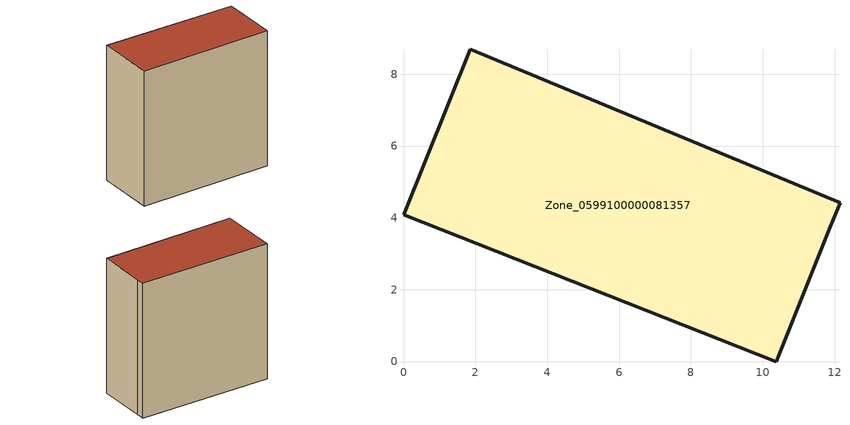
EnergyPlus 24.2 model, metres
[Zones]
Zone_0599100000081357
 floor ground (C_G): 0,4.09 1.86,8.69 12.15,4.42 11.88,3.75 10.38,0 z0
 wall outside (C_F): 11.88,3.75 12.15,4.42 1.86,8.69 0,4.09 10.38,0 11.88,3.75 z0:11.36
 roof outside (C_R): 1.86,8.69 0,4.09 10.38,0 11.88,3.75 12.15,4.42 z11.36
[BUILDING]
Pand.0599100000081357: North Axis=0; Terrain=City; Loads Convergence Tolerance Value=0.04; Temperature Convergence Tolerance Value=0.4; Solar Distribution=FullExterior; Maximum Number of Warmup Days=25; Minimum Number of Warmup Days=1
[Site:Location]
Rotterdam.The.Hague.AP_ZH_NLD Design_Conditions: Latitude=51.96; Longitude=4.45; Time Zone=1; Elevation=-4.5
[SITE:GROUNDTEMPERATURE:BUILDINGSURFACE]
18, 18, 18, 18, 18, 18, 18, 18, 18, 18, 18, 18
[MATERIAL] Thermal Absorptance=0.9; Solar Absorptance=0.7; Visible Absorptance=0.7
Name | Roughness | Thickness | Conductivity | Density | Specific Heat
G.TI.1946 | MediumSmooth | 0.15 | 1 | 540 | 1210
F.TI.1946 | Rough | 0.3 | 0.857143 | 1920 | 840
R.TI.1946 | MediumRough | 0.2 | 0.1 | 1500 | 1000
[CONSTRUCTION]
C_G: G.TI.1946
C_F: F.TI.1946
C_R: R.TI.1946
[ZONE]
Zone_0599100000081357: Type=1; Multiplier=1; Ceiling Height=Autocalculate; Volume=Autocalculate; Floor Area=autocalculate; Part of Total Floor Area=Yes
[ZONEINFILTRATION:DESIGNFLOWRATE]
Infil_Zone_0599100000081357: Zone or ZoneList or Space or SpaceList=Zone_0599100000081357; Schedule=AlwaysOn; Design Flow Rate Calculation Method=Flow/Area; Flow Rate per Floor Area=0.003; Constant Term Coefficient=1; Temperature Term Coefficient=0; Velocity Term Coefficient=0; Velocity Squared Term Coefficient=0
[HVACTEMPLATE:ZONE:IDEALLOADSAIRSYSTEM]
Zone_0599100000081357: Maximum Heating Supply Air Temperature=50; Minimum Cooling Supply Air Temperature=13; Maximum Heating Supply Air Humidity Ratio=0.0156; Minimum Cooling Supply Air Humidity Ratio=0.0077; Heating Limit=NoLimit; Cooling Limit=NoLimit; Dehumidification Control Type=ConstantSensibleHeatRatio; Cooling Sensible Heat Ratio=0.7; Dehumidification Setpoint=60; Humidification Control Type=None; Humidification Setpoint=30; Outdoor Air Method=None; Outdoor Air Flow Rate per Person=0.00944; Outdoor Air Flow Rate per Zone Floor Area=0; Outdoor Air Flow Rate per Zone=0; Demand Controlled Ventilation Type=None; Outdoor Air Economizer Type=NoEconomizer; Heat Recovery Type=None; Sensible Heat Recovery Effectiveness=0.7; Latent Heat Recovery Effectiveness=0.65
[ZONECONTROL:THERMOSTAT]
ThermostatControl_Zone_0599100000081357: Zone or ZoneList=Zone_0599100000081357; Control Type Schedule=DualSetpointControlType; Control 1=Thermostat_Zone_0599100000081357; Temperature Difference Between Cutout And Setpoint=0
[THERMOSTATSETPOINT:DUALSETPOINT]
Thermostat_Zone_0599100000081357: Heating Setpoint Temperature Schedule=HeatingSetpoint_Zone_0599100000081357; Cooling Setpoint Temperature Schedule=CoolingSetpoint_Zone_0599100000081357
[SCHEDULE:COMPACT]
HeatingSetpoint_Zone_0599100000081357: Through: 12/31, For: AllDays, Until: 24:00, 21
CoolingSetpoint_Zone_0599100000081357: Through: 12/31, For: AllDays, Until: 24:00, 24
DualSetpointControlType: Through: 12/31, For: AllDays, Until: 24:00, 4
AlwaysOn: Through: 12/31, For: AllDays, Until: 24:00, 1
